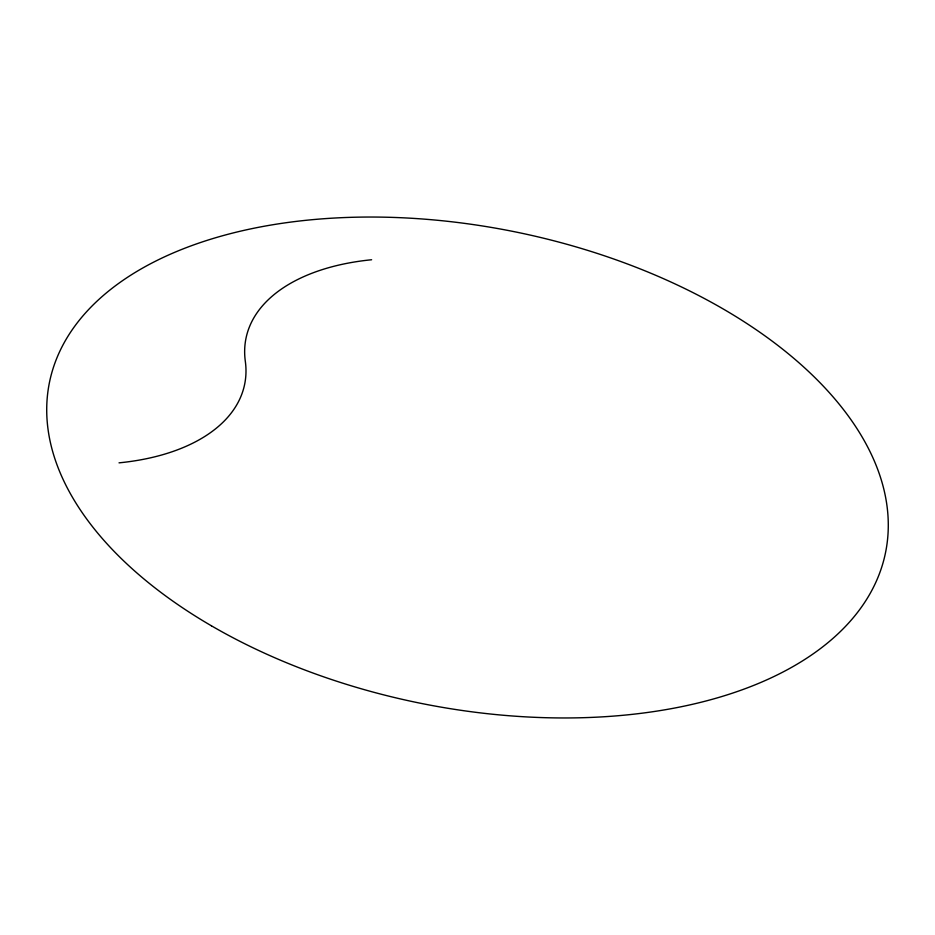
<?xml version="1.0" encoding="UTF-8"?>
<svg xmlns="http://www.w3.org/2000/svg" width="935" height="935" viewBox="0 0 935 935"><rect width="100%" height="100%" fill="white"/><g stroke="black" fill="none" stroke-linecap="round" stroke-linejoin="round"><path stroke-width="1.4" d="M119.025 462.848A206.518 116.372 11.5 0 0 245.321 361.307A206.518 116.372 11.5 0 1 371.616 259.755M211.427 625.807A426.605 240.4 11.5 0 0 884.697 556.43A426.605 240.4 11.5 0 0 306.376 220.263A426.605 240.4 11.5 0 0 211.427 625.807"/></g></svg>
